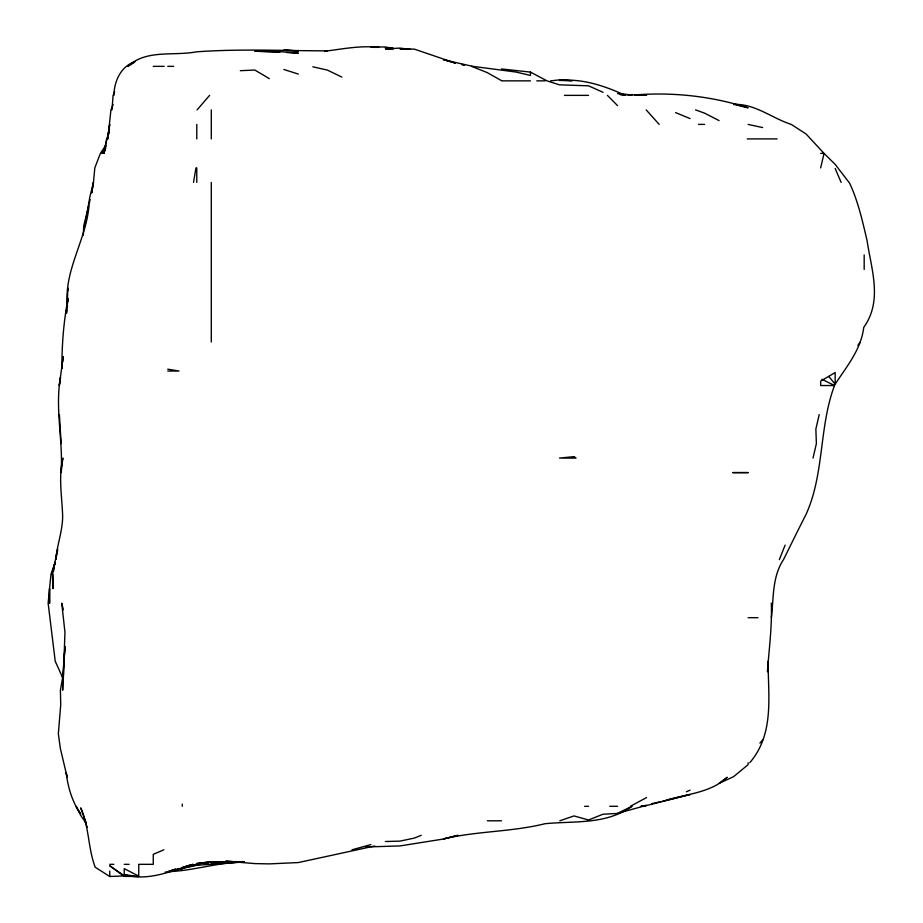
<?xml version="1.0" encoding="UTF-8"?>
<svg xmlns="http://www.w3.org/2000/svg" width="923" height="923" viewBox="0 0 923 923"><rect width="100%" height="100%" fill="white"/><g stroke="black" fill="none" stroke-linecap="round" stroke-linejoin="round"><path stroke-width="1.38" d="M67.979 290.572L68.014 287.941M83.301 235.18L83.693 225.95L90.142 199.564M67.817 289.257L67.148 306.401M67.517 306.401C63.433 270.993 85.851 240.891 88.977 206.164M66.779 313.001L66.929 310.359M111.971 109.883L113.102 95.369L114.706 91.746M771.363 617.683C773.739 598.104 772.043 576.84 783.489 559.65C791.011 544.478 798.441 529.26 806.148 514.192C824.493 473.522 818.909 427.095 834.507 385.537L821.92 379.226M62.326 364.435L61.876 368.392C61.876 344.717 63.549 321.804 68.083 298.487L66.202 313.001L67.887 298.487M62.637 361.804L63.237 356.52L59.28 385.537L60.526 377.634M113.933 95.369C114.071 81.536 120.821 66.156 134.989 61.76M767.417 671.759C769.055 648.95 772.193 626.186 771.305 603.169M193.53 182.419L195.953 167.917M60.422 377.634C54.919 409.085 63.249 440.963 61.114 472.599L62.879 458.085C58.334 477.329 62.049 496.736 62.649 516.119C62.614 530.99 57.064 544.928 55.726 559.65L57.618 550.408M53.476 571.522L53.995 568.88M105.73 148.13L103.445 153.403L109.456 129.162L107.541 138.9L109.733 124.386L107.806 138.9L110.945 109.883L113.137 104.599M84.916 225.95L89.843 196.934L93.454 182.419L94.815 167.917L100.376 153.403L105.833 145.211M819.209 414.565L815.863 429.068L816.382 443.582L813.025 458.085M820.662 167.917L824.043 153.403L806.148 134.054L791.23 124.386C771.79 118.179 755.049 103.526 733.6 104.368L748.115 107.829C711.321 96.096 673.144 92 634.678 94.942M828.808 376.503L835.165 384.153C846.818 366.35 861.09 349.436 863.732 327.503L864.182 326.742C882.723 300.275 871.243 269.055 867.043 240.453C862.463 221.07 858.136 201.399 849.679 183.273L835.165 164.375L824.043 153.403L820.662 153.403M105.614 146.803L104.057 153.403L106.607 138.9L108.476 135.646M57.664 549.093L52.426 574.152L52.992 588.666L52.969 574.152M55.045 562.28L51.7 574.152L55.022 563.607M54.895 563.399L50.973 574.152L48.134 603.169L55.218 661.203L61.772 675.717L63.549 677.794M779.347 559.65L785.104 545.135M107.483 138.9L108.383 136.731M749.73 762.767C774.674 733.623 768.051 696.404 768.132 661.203M105.776 146.146L101.818 153.403L105.776 146.376M857.859 345.364L860.317 342.018M197.095 109.883L209.602 95.369M759.906 743.107L762.617 740.004M133.939 62.706L127.928 66.352C146.249 49.115 173.674 56.245 196.437 51.838L196.784 51.815C240.315 48.654 283.857 50.811 327.365 50.834L324.815 51.238C342.606 49.011 360.974 45.227 378.799 47.454M646.55 797.564L630.397 806.298M232.4 861.459L225.8 861.182L254.817 863.593L269.331 863.893L298.348 862.555L370.884 846.818L399.901 845.941L443.432 839.03L457.935 835.315L443.432 838.938C476.856 831 511.607 832.015 544.997 823.72C574.971 820.789 605.742 824.897 632.047 806.298L617.533 813.313L646.55 805.375L641.3 806.114M686.4 791.784L690.081 790.157M163.844 849.818L153.264 854.317L153.264 864.332L138.75 864.332L138.75 876.112L124.236 868.658L124.236 876.377L138.75 876.469L124.236 874.646C147.922 881.569 170.836 871.22 193.149 864.332L183.631 866.962M421.246 835.315L414.415 838.072L399.901 841.13L385.399 841.522M175.682 868.866L169.082 871.174L182.281 868.751L169.082 871.174L195.468 865.22M559.811 820.801L574.014 815.932L588.516 819.982L603.031 814.224L617.533 813.463M370.884 844.58L352.009 849.818M666.337 800.056L674.251 798.049M169.082 871.312L196.784 865.266L244.272 861.967M651.834 803.656L661.064 801.568M675.567 797.714C693.45 793.388 713.352 790.411 727.22 777.281L719.098 783.339L733.6 776.658L748.115 764.659L748.115 762.767M662.379 801.279L690.081 794.507L646.55 805.548L641.3 806.148M182.281 867.332L196.784 864.332L187.554 865.739M196.784 864.943L199.876 864.332M370.884 846.749L374.842 846.022M240.315 861.99L242.945 861.551M216.57 863.409L211.298 864.205L217.886 863.397L211.298 863.766L213.928 863.524M165.125 872.108L167.767 871.762M244.272 861.794L240.315 862.07M550.558 80.855L559.5 79.874L572.687 80.739M204.156 863.928L208.436 863.524M169.082 871.635C191.373 870.747 212.844 864.02 235.03 862.52M365.612 847.176L369.569 846.853M240.315 861.597L225.8 862.624L240.315 861.77L235.03 861.563M240.315 70.69L254.817 70.033L269.331 78.628M86.277 823.443L80.716 807.856C89.231 826.616 87.95 848.202 95.219 867.239L109.733 876.492L124.236 875.904M620.175 94.446L646.55 95.311L634.678 95M393.313 48.931L385.399 48.931L399.901 48.088L410.458 49.415M153.264 66.352L164.202 66.352M167.767 66.352L173.651 66.352M501.824 80.855L530.483 80.855M536.782 80.855L544.997 80.855M564.414 95.369L588.516 95.369M698.538 124.386L704.584 124.386M747.284 138.9L777.131 138.9M167.767 371.034L179.05 371.034L167.767 369.177M834.507 385.537L820.662 385.537L820.662 381.095L835.165 372.546L835.165 384.153M748.115 617.683L757.933 617.683M584.628 806.298L588.516 806.298M609.815 806.298L617.533 806.298M487.332 820.801L501.466 820.801M109.733 864.332L113.817 864.332M124.236 864.332L129.093 864.332M571.372 80.751L559.5 80.428C582.563 78.432 604.657 85.862 625.286 95.369L620.118 94.158M279.715 52.173L254.817 51.215L282.496 51.838L298.348 53.119L286.476 52.449M620.175 94.538L622.817 94.631M628.09 94.827L632.047 94.977L617.533 93.546M393.313 48.458L385.399 47.881L390.671 48.469M407.816 49.415L399.901 48.804L414.415 49.15L455.304 63.076M501.466 68.971L530.483 72.098L546.981 80.855L559.5 84.847L588.516 85.816L603.031 92.312M472.784 66.352L515.98 72.04L530.483 75.455L530.483 72.098M376.169 47.465L370.884 46.842L385.399 46.992L393.313 48.354M461.892 64.529L464.534 64.979L461.892 64.541M472.449 66.306L443.432 59.741L455.304 63.122M748.115 124.42L762.617 127.559M312.851 66.814L327.365 70.09L341.868 77.082M471.561 66.352L486.963 72.479L501.466 80.613M283.834 69.479L298.348 74.082M695.538 109.883L704.584 113.148L719.098 120.625M675.567 112.606L690.081 118.582M123.128 875.027L109.733 865.762L124.236 876.377M607.403 95.369L617.533 105.614M646.181 109.883L659.184 124.386M86.001 823.039L80.716 815.424L76.044 806.298L80.716 814.074C72.213 801.868 67.956 787.411 66.202 772.77L67.171 777.281L60.318 748.265L58.345 733.75L60.722 704.734L60.399 690.219L62.995 675.717L62.672 690.219L62.856 675.717L65.141 646.7L63.699 661.203L63.433 675.717L64.956 632.186L61.737 603.169L63.375 609.768M86.45 823.039L84.847 820.801L87.304 827.4M835.165 168.459L841.13 182.419M61.945 675.717L63.087 679.674M61.137 443.582L59.395 414.565M864.182 254.967L864.182 269.47M211.298 109.883L211.298 138.9M211.298 182.419L211.298 342.018M196.784 124.386L196.784 138.9M196.784 167.917L196.784 182.419M182.281 804.118L182.281 806.298M109.733 871.047L109.733 876.492M93.408 182.419L91.712 192.976L93.454 182.419M211.298 861.701L196.784 863.513L211.298 861.782L225.8 861.794L211.298 861.701M574.014 456.643L559.5 458.085L576.044 458.085L574.014 456.643M748.115 472.599L732.897 472.599L748.115 472.599M298.348 50.915L283.834 50.119L298.348 50.927M49.588 603.169L49.554 588.666L49.588 603.169"/></g></svg>
